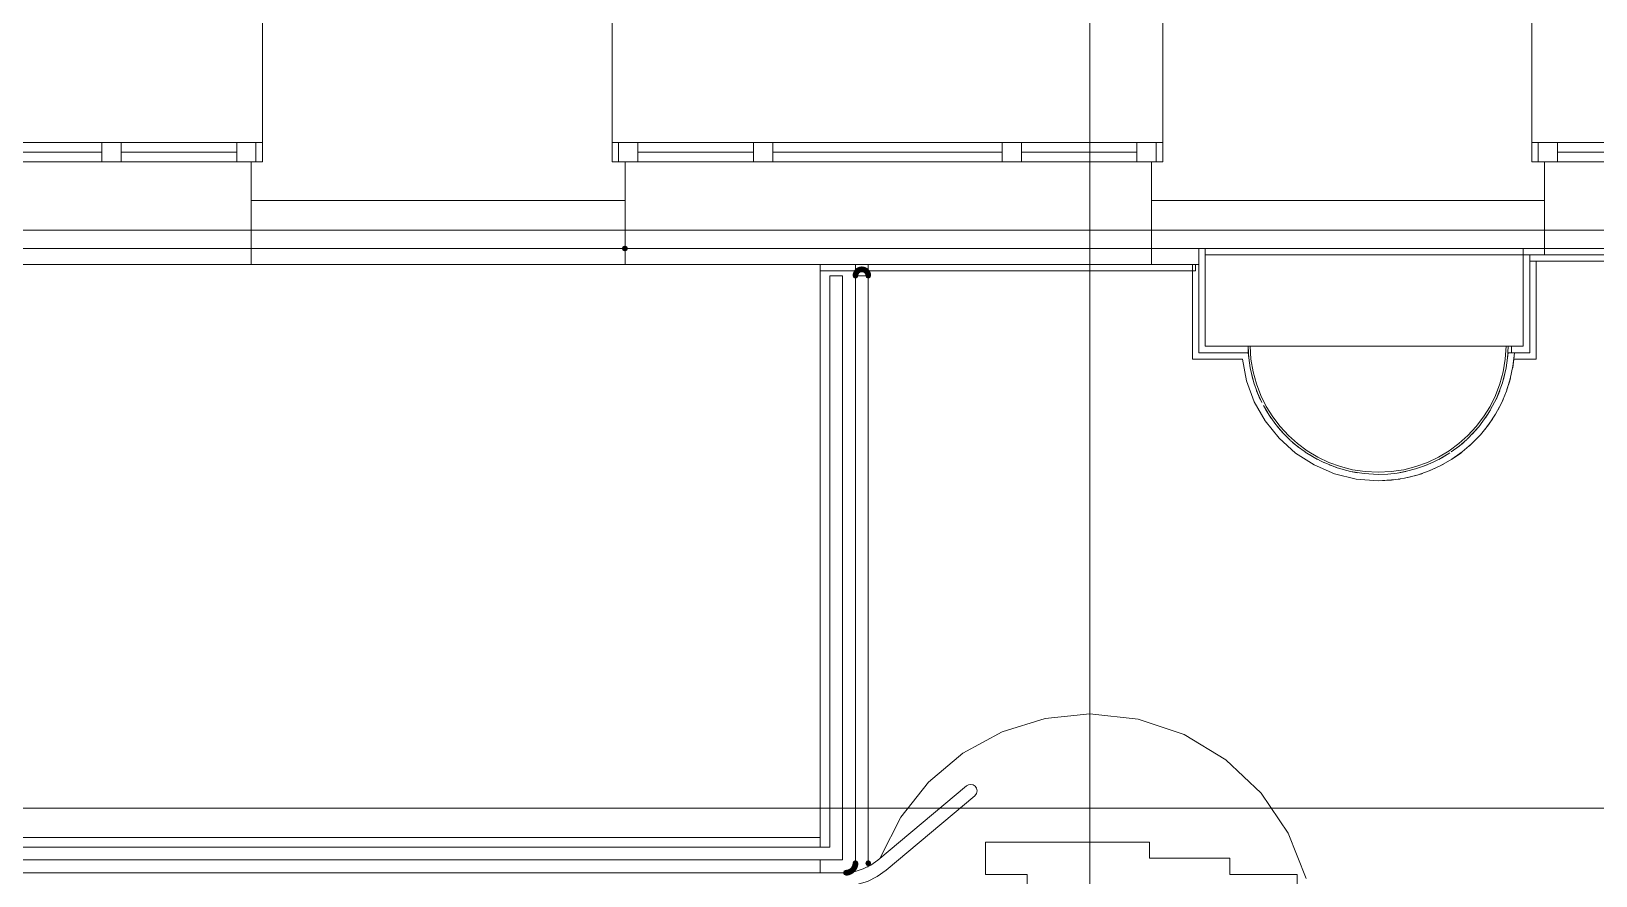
# Model space of a CAD drawing. Header units: millimetres. Extents: x -546 to 1681, y -650 to 1730.
# Drawn here: x 451.19 to 499.93, y 285.76 to 312.07 of the extents above; entities that cross this region are included whole.
import ezdxf

# ---------------------------------------------------------------- set-up
doc = ezdxf.new("R2010")
doc.units = ezdxf.units.MM

msp = doc.modelspace()

# ---------------------------------------------------------------- hatches: boundary and pattern name
h = msp.add_hatch(color=7)
h.dxf.hatch_style = 2
h.paths.add_polyline_path([(469.692, 305.214), (469.755, 305.241), (469.782, 305.304), (469.755, 305.368), (469.692, 305.394), (469.682, 305.394), (469.618, 305.368), (469.592, 305.304), (469.618, 305.241), (469.682, 305.214)])
h = msp.add_hatch(color=7)
h.dxf.hatch_style = 2
h.paths.add_polyline_path([(476.819, 304.599), (476.81, 304.531), (476.852, 304.476), (476.92, 304.468), (476.975, 304.51), (476.987, 304.585), (476.945, 304.639), (476.877, 304.648)])
h = msp.add_hatch(color=7)
h.dxf.hatch_style = 2
h.paths.add_polyline_path([(476.826, 304.611), (476.813, 304.544), (476.851, 304.486), (476.918, 304.473), (476.976, 304.511), (476.993, 304.585), (476.955, 304.642), (476.887, 304.655)])
h = msp.add_hatch(color=7)
h.dxf.hatch_style = 2
h.paths.add_polyline_path([(476.831, 304.62), (476.816, 304.552), (476.852, 304.494), (476.92, 304.479), (476.978, 304.515), (476.998, 304.589), (476.962, 304.647), (476.895, 304.663)])
h = msp.add_hatch(color=7)
h.dxf.hatch_style = 2
h.paths.add_polyline_path([(476.841, 304.632), (476.82, 304.566), (476.852, 304.505), (476.918, 304.485), (476.979, 304.517), (477.004, 304.588), (476.972, 304.649), (476.907, 304.67)])
h = msp.add_hatch(color=7)
h.dxf.hatch_style = 2
h.paths.add_polyline_path([(476.846, 304.638), (476.825, 304.572), (476.857, 304.511), (476.923, 304.491), (476.984, 304.523), (477.009, 304.594), (476.977, 304.655), (476.912, 304.676)])
h = msp.add_hatch(color=7)
h.dxf.hatch_style = 2
h.paths.add_polyline_path([(476.851, 304.644), (476.83, 304.578), (476.862, 304.517), (476.928, 304.497), (476.989, 304.529), (477.014, 304.6), (476.982, 304.661), (476.917, 304.682)])
h = msp.add_hatch(color=7)
h.dxf.hatch_style = 2
h.paths.add_polyline_path([(476.861, 304.656), (476.835, 304.592), (476.861, 304.529), (476.925, 304.502), (476.988, 304.529), (477.021, 304.598), (476.994, 304.662), (476.931, 304.688)])
h = msp.add_hatch(color=7)
h.dxf.hatch_style = 2
h.paths.add_polyline_path([(476.873, 304.667), (476.841, 304.606), (476.862, 304.541), (476.923, 304.509), (476.988, 304.529), (477.026, 304.595), (477.006, 304.661), (476.945, 304.693)])
h = msp.add_hatch(color=7)
h.dxf.hatch_style = 2
h.paths.add_polyline_path([(476.873, 304.667), (476.847, 304.603), (476.873, 304.54), (476.937, 304.513), (477, 304.54), (477.033, 304.609), (477.006, 304.673), (476.943, 304.699)])
h = msp.add_hatch(color=7)
h.dxf.hatch_style = 2
h.paths.add_polyline_path([(476.885, 304.678), (476.853, 304.617), (476.874, 304.552), (476.935, 304.52), (477, 304.54), (477.038, 304.606), (477.018, 304.672), (476.957, 304.704)])
h = msp.add_hatch(color=7)
h.dxf.hatch_style = 2
h.paths.add_polyline_path([(476.899, 304.689), (476.861, 304.632), (476.874, 304.564), (476.931, 304.526), (476.999, 304.539), (477.043, 304.601), (477.03, 304.668), (476.972, 304.706)])
h = msp.add_hatch(color=7)
h.dxf.hatch_style = 2
h.paths.add_polyline_path([(476.902, 304.691), (476.866, 304.633), (476.881, 304.566), (476.94, 304.53), (477.007, 304.545), (477.05, 304.608), (477.035, 304.676), (476.977, 304.712)])
h = msp.add_hatch(color=7)
h.dxf.hatch_style = 2
h.paths.add_polyline_path([(476.917, 304.701), (476.875, 304.647), (476.884, 304.579), (476.938, 304.537), (477.006, 304.545), (477.055, 304.604), (477.047, 304.672), (476.992, 304.714)])
h = msp.add_hatch(color=7)
h.dxf.hatch_style = 2
h.paths.add_polyline_path([(476.924, 304.705), (476.882, 304.651), (476.891, 304.583), (476.945, 304.541), (477.013, 304.549), (477.062, 304.608), (477.054, 304.676), (476.999, 304.718)])
h = msp.add_hatch(color=7)
h.dxf.hatch_style = 2
h.paths.add_polyline_path([(476.931, 304.709), (476.889, 304.655), (476.898, 304.587), (476.952, 304.545), (477.02, 304.553), (477.069, 304.612), (477.061, 304.68), (477.006, 304.722)])
h = msp.add_hatch(color=7)
h.dxf.hatch_style = 2
h.paths.add_polyline_path([(476.947, 304.718), (476.899, 304.669), (476.9, 304.6), (476.949, 304.552), (477.018, 304.553), (477.073, 304.605), (477.072, 304.674), (477.023, 304.722)])
h = msp.add_hatch(color=7)
h.dxf.hatch_style = 2
h.paths.add_polyline_path([(476.958, 304.723), (476.908, 304.675), (476.905, 304.607), (476.953, 304.556), (477.021, 304.554), (477.08, 304.604), (477.082, 304.673), (477.035, 304.723)])
h = msp.add_hatch(color=7)
h.dxf.hatch_style = 2
h.paths.add_polyline_path([(476.962, 304.724), (476.914, 304.675), (476.915, 304.606), (476.964, 304.558), (477.033, 304.559), (477.088, 304.611), (477.087, 304.68), (477.038, 304.728)])
h = msp.add_hatch(color=7)
h.dxf.hatch_style = 2
h.paths.add_polyline_path([(476.983, 304.732), (476.928, 304.69), (476.917, 304.622), (476.958, 304.567), (477.027, 304.557), (477.09, 304.6), (477.1, 304.668), (477.059, 304.723)])
h = msp.add_hatch(color=7)
h.dxf.hatch_style = 2
h.paths.add_polyline_path([(476.991, 304.734), (476.936, 304.692), (476.925, 304.624), (476.966, 304.569), (477.035, 304.559), (477.098, 304.602), (477.108, 304.67), (477.067, 304.725)])
h = msp.add_hatch(color=7)
h.dxf.hatch_style = 2
h.paths.add_polyline_path([(476.996, 304.735), (476.942, 304.692), (476.934, 304.624), (476.977, 304.57), (477.045, 304.562), (477.106, 304.607), (477.114, 304.675), (477.071, 304.729)])
h = msp.add_hatch(color=7)
h.dxf.hatch_style = 2
h.paths.add_polyline_path([(477.006, 304.738), (476.951, 304.696), (476.94, 304.628), (476.981, 304.573), (477.05, 304.563), (477.113, 304.606), (477.123, 304.674), (477.082, 304.729)])
h = msp.add_hatch(color=7)
h.dxf.hatch_style = 2
h.paths.add_polyline_path([(477.025, 304.742), (476.965, 304.707), (476.946, 304.641), (476.981, 304.581), (477.047, 304.563), (477.115, 304.598), (477.133, 304.664), (477.099, 304.724)])
h = msp.add_hatch(color=7)
h.dxf.hatch_style = 2
h.paths.add_polyline_path([(477.033, 304.743), (476.973, 304.708), (476.954, 304.642), (476.989, 304.582), (477.055, 304.564), (477.123, 304.599), (477.141, 304.665), (477.107, 304.725)])
h = msp.add_hatch(color=7)
h.dxf.hatch_style = 2
h.paths.add_polyline_path([(477.052, 304.744), (476.988, 304.718), (476.962, 304.654), (476.988, 304.591), (477.052, 304.564), (477.123, 304.591), (477.15, 304.654), (477.123, 304.718)])
h = msp.add_hatch(color=7)
h.dxf.hatch_style = 2
h.paths.add_polyline_path([(477.049, 304.744), (476.989, 304.709), (476.97, 304.643), (477.005, 304.583), (477.071, 304.565), (477.139, 304.6), (477.157, 304.666), (477.123, 304.726)])
h = msp.add_hatch(color=7)
h.dxf.hatch_style = 2
h.paths.add_polyline_path([(477.068, 304.745), (477.004, 304.719), (476.978, 304.655), (477.004, 304.592), (477.068, 304.565), (477.133, 304.592), (477.16, 304.655), (477.133, 304.719)])
h = msp.add_hatch(color=7)
h.dxf.hatch_style = 2
h.paths.add_polyline_path([(477.081, 304.745), (477.015, 304.726), (476.98, 304.666), (476.999, 304.6), (477.059, 304.566), (477.133, 304.583), (477.167, 304.643), (477.149, 304.709)])
h = msp.add_hatch(color=7)
h.dxf.hatch_style = 2
h.paths.add_polyline_path([(477.078, 304.744), (477.014, 304.718), (476.988, 304.654), (477.014, 304.591), (477.078, 304.564), (477.149, 304.591), (477.176, 304.654), (477.149, 304.718)])
h = msp.add_hatch(color=7)
h.dxf.hatch_style = 2
h.paths.add_polyline_path([(477.097, 304.744), (477.031, 304.725), (476.996, 304.665), (477.015, 304.599), (477.075, 304.565), (477.149, 304.582), (477.183, 304.642), (477.165, 304.708)])
h = msp.add_hatch(color=7)
h.dxf.hatch_style = 2
h.paths.add_polyline_path([(477.105, 304.743), (477.039, 304.724), (477.004, 304.664), (477.023, 304.598), (477.083, 304.564), (477.157, 304.581), (477.191, 304.641), (477.173, 304.707)])
h = msp.add_hatch(color=7)
h.dxf.hatch_style = 2
h.paths.add_polyline_path([(477.113, 304.742), (477.047, 304.723), (477.012, 304.663), (477.031, 304.597), (477.091, 304.563), (477.165, 304.58), (477.199, 304.64), (477.181, 304.706)])
h = msp.add_hatch(color=7)
h.dxf.hatch_style = 2
h.paths.add_polyline_path([(477.132, 304.739), (477.063, 304.728), (477.022, 304.673), (477.033, 304.605), (477.088, 304.564), (477.164, 304.572), (477.205, 304.627), (477.195, 304.695)])
h = msp.add_hatch(color=7)
h.dxf.hatch_style = 2
h.paths.add_polyline_path([(477.142, 304.736), (477.074, 304.728), (477.031, 304.674), (477.039, 304.606), (477.093, 304.563), (477.168, 304.569), (477.211, 304.623), (477.203, 304.691)])
h = msp.add_hatch(color=7)
h.dxf.hatch_style = 2
h.paths.add_polyline_path([(477.156, 304.732), (477.088, 304.729), (477.04, 304.679), (477.043, 304.61), (477.093, 304.563), (477.17, 304.562), (477.217, 304.613), (477.215, 304.681)])
h = msp.add_hatch(color=7)
h.dxf.hatch_style = 2
h.paths.add_polyline_path([(477.155, 304.732), (477.086, 304.721), (477.045, 304.666), (477.056, 304.598), (477.111, 304.557), (477.187, 304.565), (477.228, 304.62), (477.218, 304.688)])
h = msp.add_hatch(color=7)
h.dxf.hatch_style = 2
h.paths.add_polyline_path([(477.176, 304.725), (477.107, 304.726), (477.058, 304.678), (477.057, 304.609), (477.105, 304.56), (477.181, 304.556), (477.23, 304.604), (477.231, 304.673)])
h = msp.add_hatch(color=7)
h.dxf.hatch_style = 2
h.paths.add_polyline_path([(477.183, 304.722), (477.114, 304.723), (477.065, 304.675), (477.064, 304.606), (477.112, 304.557), (477.188, 304.553), (477.237, 304.601), (477.238, 304.67)])
h = msp.add_hatch(color=7)
h.dxf.hatch_style = 2
h.paths.add_polyline_path([(477.195, 304.717), (477.126, 304.722), (477.074, 304.676), (477.069, 304.608), (477.114, 304.556), (477.191, 304.547), (477.243, 304.592), (477.248, 304.661)])
h = msp.add_hatch(color=7)
h.dxf.hatch_style = 2
h.paths.add_polyline_path([(477.207, 304.71), (477.139, 304.719), (477.085, 304.677), (477.076, 304.609), (477.118, 304.554), (477.193, 304.542), (477.248, 304.584), (477.256, 304.652)])
h = msp.add_hatch(color=7)
h.dxf.hatch_style = 2
h.paths.add_polyline_path([(477.22, 304.703), (477.152, 304.716), (477.095, 304.678), (477.082, 304.611), (477.12, 304.553), (477.193, 304.536), (477.251, 304.574), (477.264, 304.642)])
h = msp.add_hatch(color=7)
h.dxf.hatch_style = 2
h.paths.add_polyline_path([(477.22, 304.702), (477.152, 304.711), (477.098, 304.669), (477.089, 304.601), (477.131, 304.546), (477.206, 304.534), (477.261, 304.576), (477.269, 304.644)])
h = msp.add_hatch(color=7)
h.dxf.hatch_style = 2
h.paths.add_polyline_path([(477.235, 304.693), (477.168, 304.709), (477.109, 304.673), (477.094, 304.605), (477.13, 304.547), (477.205, 304.527), (477.263, 304.563), (477.278, 304.63)])
h = msp.add_hatch(color=7)
h.dxf.hatch_style = 2
h.paths.add_polyline_path([(477.247, 304.684), (477.182, 304.705), (477.121, 304.673), (477.1, 304.607), (477.132, 304.546), (477.204, 304.521), (477.265, 304.553), (477.285, 304.618)])
h = msp.add_hatch(color=7)
h.dxf.hatch_style = 2
h.paths.add_polyline_path([(477.253, 304.679), (477.188, 304.7), (477.127, 304.668), (477.106, 304.602), (477.138, 304.541), (477.21, 304.516), (477.271, 304.548), (477.291, 304.613)])
h = msp.add_hatch(color=7)
h.dxf.hatch_style = 2
h.paths.add_polyline_path([(477.259, 304.674), (477.194, 304.695), (477.133, 304.663), (477.112, 304.597), (477.144, 304.536), (477.216, 304.511), (477.277, 304.543), (477.297, 304.608)])
h = msp.add_hatch(color=7)
h.dxf.hatch_style = 2
h.paths.add_polyline_path([(477.271, 304.664), (477.208, 304.69), (477.144, 304.664), (477.118, 304.6), (477.144, 304.537), (477.214, 304.504), (477.277, 304.531), (477.304, 304.594)])
h = msp.add_hatch(color=7)
h.dxf.hatch_style = 2
h.paths.add_polyline_path([(477.283, 304.652), (477.222, 304.684), (477.156, 304.663), (477.124, 304.602), (477.145, 304.537), (477.211, 304.499), (477.276, 304.519), (477.308, 304.58)])
h = msp.add_hatch(color=7)
h.dxf.hatch_style = 2
h.paths.add_polyline_path([(477.288, 304.646), (477.227, 304.678), (477.161, 304.657), (477.129, 304.596), (477.15, 304.531), (477.216, 304.493), (477.281, 304.513), (477.313, 304.574)])
h = msp.add_hatch(color=7)
h.dxf.hatch_style = 2
h.paths.add_polyline_path([(477.293, 304.64), (477.232, 304.672), (477.166, 304.651), (477.134, 304.59), (477.155, 304.525), (477.221, 304.487), (477.286, 304.507), (477.318, 304.568)])
h = msp.add_hatch(color=7)
h.dxf.hatch_style = 2
h.paths.add_polyline_path([(477.302, 304.629), (477.244, 304.665), (477.176, 304.649), (477.14, 304.591), (477.155, 304.524), (477.219, 304.481), (477.286, 304.496), (477.322, 304.554)])
h = msp.add_hatch(color=7)
h.dxf.hatch_style = 2
h.paths.add_polyline_path([(477.309, 304.619), (477.251, 304.657), (477.184, 304.644), (477.146, 304.587), (477.159, 304.519), (477.22, 304.475), (477.288, 304.488), (477.326, 304.546)])
h = msp.add_hatch(color=7)
h.dxf.hatch_style = 2
h.paths.add_polyline_path([(477.311, 304.616), (477.253, 304.652), (477.185, 304.636), (477.149, 304.578), (477.164, 304.511), (477.228, 304.468), (477.295, 304.483), (477.331, 304.541)])
h = msp.add_hatch(color=7)
h.dxf.hatch_style = 2
h.paths.add_polyline_path([(477.321, 304.601), (477.266, 304.643), (477.198, 304.634), (477.156, 304.58), (477.165, 304.512), (477.223, 304.463), (477.291, 304.471), (477.333, 304.526)])
h = msp.add_hatch(color=7)
h.dxf.hatch_style = 2
h.paths.add_polyline_path([(476.78, 304.474), (476.799, 304.408), (476.859, 304.374), (476.925, 304.392), (476.959, 304.452), (476.942, 304.526), (476.882, 304.561), (476.816, 304.542)])
h = msp.add_hatch(color=7)
h.dxf.hatch_style = 2
h.paths.add_polyline_path([(476.78, 304.455), (476.806, 304.392), (476.87, 304.365), (476.933, 304.392), (476.96, 304.455), (476.933, 304.527), (476.87, 304.553), (476.806, 304.527)])
h = msp.add_hatch(color=7)
h.dxf.hatch_style = 2
h.paths.add_polyline_path([(476.781, 304.482), (476.8, 304.416), (476.86, 304.382), (476.926, 304.4), (476.96, 304.46), (476.943, 304.534), (476.883, 304.569), (476.817, 304.55)])
h = msp.add_hatch(color=7)
h.dxf.hatch_style = 2
h.paths.add_polyline_path([(476.783, 304.497), (476.802, 304.431), (476.862, 304.397), (476.928, 304.415), (476.962, 304.475), (476.945, 304.549), (476.885, 304.584), (476.819, 304.565)])
h = msp.add_hatch(color=7)
h.dxf.hatch_style = 2
h.paths.add_polyline_path([(476.783, 304.492), (476.8, 304.425), (476.859, 304.39), (476.926, 304.407), (476.961, 304.467), (476.945, 304.54), (476.885, 304.575), (476.819, 304.558)])
h = msp.add_hatch(color=7)
h.dxf.hatch_style = 2
h.paths.add_polyline_path([(476.786, 304.516), (476.797, 304.448), (476.852, 304.407), (476.92, 304.417), (476.961, 304.472), (476.953, 304.548), (476.898, 304.59), (476.829, 304.579)])
h = msp.add_hatch(color=7)
h.dxf.hatch_style = 2
h.paths.add_polyline_path([(476.788, 304.524), (476.799, 304.456), (476.854, 304.415), (476.922, 304.425), (476.963, 304.48), (476.955, 304.556), (476.9, 304.598), (476.831, 304.587)])
h = msp.add_hatch(color=7)
h.dxf.hatch_style = 2
h.paths.add_polyline_path([(476.791, 304.535), (476.799, 304.467), (476.853, 304.424), (476.921, 304.432), (476.964, 304.486), (476.958, 304.561), (476.904, 304.604), (476.836, 304.596)])
h = msp.add_hatch(color=7)
h.dxf.hatch_style = 2
h.paths.add_polyline_path([(476.795, 304.549), (476.798, 304.48), (476.848, 304.433), (476.917, 304.435), (476.964, 304.486), (476.965, 304.562), (476.914, 304.61), (476.846, 304.607)])
h = msp.add_hatch(color=7)
h.dxf.hatch_style = 2
h.paths.add_polyline_path([(476.8, 304.561), (476.799, 304.492), (476.847, 304.443), (476.916, 304.442), (476.965, 304.49), (476.969, 304.566), (476.921, 304.615), (476.852, 304.616)])
h = msp.add_hatch(color=7)
h.dxf.hatch_style = 2
h.paths.add_polyline_path([(476.801, 304.564), (476.804, 304.495), (476.854, 304.448), (476.923, 304.45), (476.97, 304.501), (476.971, 304.577), (476.92, 304.625), (476.852, 304.622)])
h = msp.add_hatch(color=7)
h.dxf.hatch_style = 2
h.paths.add_polyline_path([(476.811, 304.585), (476.802, 304.517), (476.844, 304.462), (476.912, 304.454), (476.967, 304.496), (476.979, 304.571), (476.937, 304.625), (476.869, 304.634)])
h = msp.add_hatch(color=7)
h.dxf.hatch_style = 2
h.paths.add_polyline_path([(476.815, 304.592), (476.806, 304.524), (476.848, 304.469), (476.916, 304.461), (476.971, 304.503), (476.983, 304.578), (476.941, 304.632), (476.873, 304.641)])
h = msp.add_hatch(color=7)
h.dxf.hatch_style = 2
h.paths.add_polyline_path([(477.329, 304.585), (477.28, 304.633), (477.211, 304.632), (477.163, 304.583), (477.164, 304.514), (477.216, 304.459), (477.285, 304.46), (477.333, 304.509)])
h = msp.add_hatch(color=7)
h.dxf.hatch_style = 2
h.paths.add_polyline_path([(477.33, 304.582), (477.278, 304.628), (477.209, 304.623), (477.164, 304.571), (477.169, 304.502), (477.225, 304.449), (477.294, 304.454), (477.339, 304.506)])
h = msp.add_hatch(color=7)
h.dxf.hatch_style = 2
h.paths.add_polyline_path([(477.336, 304.57), (477.287, 304.618), (477.218, 304.617), (477.17, 304.568), (477.171, 304.499), (477.223, 304.444), (477.292, 304.445), (477.34, 304.494)])
h = msp.add_hatch(color=7)
h.dxf.hatch_style = 2
h.paths.add_polyline_path([(477.343, 304.552), (477.3, 304.606), (477.232, 304.614), (477.178, 304.571), (477.17, 304.503), (477.215, 304.442), (477.283, 304.434), (477.337, 304.477)])
h = msp.add_hatch(color=7)
h.dxf.hatch_style = 2
h.paths.add_polyline_path([(477.343, 304.552), (477.296, 304.602), (477.227, 304.605), (477.177, 304.557), (477.174, 304.489), (477.225, 304.43), (477.293, 304.428), (477.344, 304.475)])
h = msp.add_hatch(color=7)
h.dxf.hatch_style = 2
h.paths.add_polyline_path([(477.349, 304.534), (477.308, 304.589), (477.24, 304.6), (477.185, 304.558), (477.174, 304.49), (477.217, 304.427), (477.286, 304.417), (477.341, 304.458)])
h = msp.add_hatch(color=7)
h.dxf.hatch_style = 2
h.paths.add_polyline_path([(477.351, 304.526), (477.31, 304.581), (477.242, 304.592), (477.187, 304.55), (477.176, 304.482), (477.219, 304.419), (477.288, 304.409), (477.343, 304.45)])
h = msp.add_hatch(color=7)
h.dxf.hatch_style = 2
h.paths.add_polyline_path([(477.355, 304.509), (477.32, 304.568), (477.253, 304.585), (477.194, 304.55), (477.177, 304.484), (477.213, 304.417), (477.279, 304.4), (477.339, 304.435)])
h = msp.add_hatch(color=7)
h.dxf.hatch_style = 2
h.paths.add_polyline_path([(477.356, 304.5), (477.322, 304.56), (477.256, 304.579), (477.196, 304.544), (477.177, 304.478), (477.213, 304.41), (477.279, 304.392), (477.339, 304.426)])
h = msp.add_hatch(color=7)
h.dxf.hatch_style = 2
h.paths.add_polyline_path([(477.357, 304.492), (477.323, 304.552), (477.257, 304.571), (477.197, 304.536), (477.178, 304.47), (477.214, 304.402), (477.28, 304.384), (477.34, 304.418)])
h = msp.add_hatch(color=7)
h.dxf.hatch_style = 2
h.paths.add_polyline_path([(477.358, 304.484), (477.324, 304.544), (477.258, 304.563), (477.198, 304.528), (477.179, 304.462), (477.215, 304.394), (477.281, 304.376), (477.341, 304.41)])
h = msp.add_hatch(color=7)
h.dxf.hatch_style = 2
h.paths.add_polyline_path([(477.36, 304.465), (477.333, 304.529), (477.27, 304.555), (477.206, 304.529), (477.18, 304.465), (477.206, 304.394), (477.27, 304.367), (477.333, 304.394)])
h = msp.add_hatch(color=7)
h.dxf.hatch_style = 2
h.paths.add_polyline_path([(477.36, 304.457), (477.333, 304.521), (477.27, 304.547), (477.206, 304.521), (477.18, 304.457), (477.206, 304.392), (477.27, 304.365), (477.333, 304.392)])
h = msp.add_hatch(color=7)
h.dxf.hatch_style = 2
h.paths.add_polyline_path([(476.929, 286.001), (476.931, 286.07), (476.884, 286.12), (476.815, 286.122), (476.765, 286.075), (476.76, 286.064), (476.758, 285.996), (476.804, 285.945), (476.873, 285.943), (476.924, 285.99)])
h = msp.add_hatch(color=7)
h.dxf.hatch_style = 2
h.paths.add_polyline_path([(476.935, 286.018), (476.932, 286.087), (476.881, 286.134), (476.813, 286.131), (476.766, 286.08), (476.762, 286.069), (476.765, 286), (476.816, 285.954), (476.885, 285.957), (476.931, 286.007)])
h = msp.add_hatch(color=7)
h.dxf.hatch_style = 2
h.paths.add_polyline_path([(476.939, 286.029), (476.936, 286.098), (476.885, 286.145), (476.817, 286.142), (476.77, 286.091), (476.766, 286.08), (476.769, 286.011), (476.82, 285.965), (476.889, 285.968), (476.935, 286.018)])
h = msp.add_hatch(color=7)
h.dxf.hatch_style = 2
h.paths.add_polyline_path([(476.944, 286.044), (476.939, 286.112), (476.887, 286.158), (476.819, 286.153), (476.773, 286.101), (476.769, 286.089), (476.774, 286.02), (476.826, 285.975), (476.895, 285.98), (476.94, 286.032)])
h = msp.add_hatch(color=7)
h.dxf.hatch_style = 2
h.paths.add_polyline_path([(476.949, 286.06), (476.94, 286.128), (476.885, 286.17), (476.817, 286.161), (476.775, 286.107), (476.772, 286.096), (476.781, 286.028), (476.835, 285.985), (476.903, 285.994), (476.946, 286.049)])
h = msp.add_hatch(color=7)
h.dxf.hatch_style = 2
h.paths.add_polyline_path([(476.953, 286.08), (476.937, 286.147), (476.879, 286.184), (476.811, 286.168), (476.775, 286.11), (476.773, 286.098), (476.789, 286.031), (476.847, 285.994), (476.914, 286.01), (476.951, 286.068)])
h = msp.add_hatch(color=7)
h.dxf.hatch_style = 2
h.paths.add_polyline_path([(476.955, 286.092), (476.939, 286.159), (476.881, 286.196), (476.813, 286.18), (476.777, 286.122), (476.775, 286.11), (476.791, 286.043), (476.849, 286.006), (476.916, 286.022), (476.953, 286.08)])
h = msp.add_hatch(color=7)
h.dxf.hatch_style = 2
h.paths.add_polyline_path([(476.957, 286.104), (476.941, 286.171), (476.883, 286.208), (476.815, 286.192), (476.779, 286.134), (476.777, 286.122), (476.793, 286.055), (476.851, 286.018), (476.918, 286.034), (476.955, 286.092)])
h = msp.add_hatch(color=7)
h.dxf.hatch_style = 2
h.paths.add_polyline_path([(476.958, 286.124), (476.937, 286.189), (476.876, 286.221), (476.811, 286.2), (476.779, 286.139), (476.778, 286.127), (476.799, 286.061), (476.86, 286.03), (476.926, 286.051), (476.957, 286.112)])
h = msp.add_hatch(color=7)
h.dxf.hatch_style = 2
h.paths.add_polyline_path([(476.959, 286.136), (476.938, 286.201), (476.877, 286.233), (476.812, 286.212), (476.78, 286.151), (476.779, 286.139), (476.8, 286.073), (476.861, 286.042), (476.927, 286.063), (476.958, 286.124)])
h = msp.add_hatch(color=7)
h.dxf.hatch_style = 2
h.paths.add_polyline_path([(476.96, 286.155), (476.933, 286.219), (476.87, 286.245), (476.806, 286.219), (476.78, 286.155), (476.78, 286.143), (476.806, 286.08), (476.87, 286.053), (476.933, 286.08), (476.96, 286.143)])
h = msp.add_hatch(color=7)
h.dxf.hatch_style = 2
h.paths.add_polyline_path([(477.18, 286.147), (477.206, 286.084), (477.27, 286.057), (477.333, 286.084), (477.36, 286.147), (477.333, 286.219), (477.27, 286.245), (477.206, 286.219)])
h = msp.add_hatch(color=7)
h.dxf.hatch_style = 2
h.paths.add_polyline_path([(476.585, 285.765), (476.648, 285.792), (476.675, 285.855), (476.648, 285.919), (476.585, 285.945), (476.573, 285.945), (476.509, 285.919), (476.483, 285.855), (476.509, 285.792), (476.573, 285.765)])
h = msp.add_hatch(color=7)
h.dxf.hatch_style = 2
h.paths.add_polyline_path([(476.604, 285.767), (476.665, 285.798), (476.686, 285.864), (476.655, 285.925), (476.589, 285.946), (476.577, 285.945), (476.516, 285.913), (476.495, 285.848), (476.527, 285.787), (476.592, 285.766)])
h = msp.add_hatch(color=7)
h.dxf.hatch_style = 2
h.paths.add_polyline_path([(476.616, 285.768), (476.677, 285.799), (476.698, 285.865), (476.667, 285.926), (476.601, 285.947), (476.589, 285.946), (476.528, 285.914), (476.507, 285.849), (476.539, 285.788), (476.604, 285.767)])
h = msp.add_hatch(color=7)
h.dxf.hatch_style = 2
h.paths.add_polyline_path([(476.636, 285.77), (476.694, 285.807), (476.71, 285.874), (476.673, 285.932), (476.606, 285.948), (476.594, 285.946), (476.536, 285.909), (476.52, 285.842), (476.556, 285.784), (476.624, 285.768)])
h = msp.add_hatch(color=7)
h.dxf.hatch_style = 2
h.paths.add_polyline_path([(476.648, 285.772), (476.706, 285.809), (476.722, 285.876), (476.685, 285.934), (476.618, 285.95), (476.606, 285.948), (476.548, 285.911), (476.532, 285.844), (476.568, 285.786), (476.636, 285.77)])
h = msp.add_hatch(color=7)
h.dxf.hatch_style = 2
h.paths.add_polyline_path([(476.667, 285.777), (476.722, 285.818), (476.732, 285.886), (476.691, 285.941), (476.623, 285.952), (476.611, 285.949), (476.556, 285.907), (476.545, 285.839), (476.586, 285.784), (476.655, 285.774)])
h = msp.add_hatch(color=7)
h.dxf.hatch_style = 2
h.paths.add_polyline_path([(476.679, 285.78), (476.734, 285.823), (476.743, 285.891), (476.7, 285.945), (476.632, 285.954), (476.621, 285.951), (476.567, 285.909), (476.558, 285.841), (476.6, 285.786), (476.668, 285.777)])
h = msp.add_hatch(color=7)
h.dxf.hatch_style = 2
h.paths.add_polyline_path([(476.696, 285.786), (476.748, 285.831), (476.753, 285.9), (476.708, 285.952), (476.639, 285.957), (476.627, 285.953), (476.575, 285.907), (476.57, 285.839), (476.616, 285.787), (476.684, 285.782)])
h = msp.add_hatch(color=7)
h.dxf.hatch_style = 2
h.paths.add_polyline_path([(476.709, 285.791), (476.76, 285.837), (476.763, 285.906), (476.717, 285.957), (476.648, 285.96), (476.637, 285.956), (476.586, 285.909), (476.583, 285.84), (476.63, 285.79), (476.698, 285.787)])
h = msp.add_hatch(color=7)
h.dxf.hatch_style = 2
h.paths.add_polyline_path([(476.727, 285.798), (476.774, 285.849), (476.772, 285.917), (476.721, 285.964), (476.652, 285.962), (476.641, 285.957), (476.595, 285.907), (476.597, 285.838), (476.647, 285.791), (476.716, 285.793)])
h = msp.add_hatch(color=7)
h.dxf.hatch_style = 2
h.paths.add_polyline_path([(476.738, 285.803), (476.785, 285.854), (476.783, 285.922), (476.732, 285.969), (476.663, 285.967), (476.652, 285.962), (476.606, 285.912), (476.608, 285.843), (476.658, 285.796), (476.727, 285.798)])
h = msp.add_hatch(color=7)
h.dxf.hatch_style = 2
h.paths.add_polyline_path([(476.749, 285.808), (476.796, 285.859), (476.794, 285.927), (476.743, 285.974), (476.674, 285.972), (476.663, 285.967), (476.617, 285.917), (476.619, 285.848), (476.669, 285.801), (476.738, 285.803)])
h = msp.add_hatch(color=7)
h.dxf.hatch_style = 2
h.paths.add_polyline_path([(476.768, 285.819), (476.809, 285.874), (476.799, 285.943), (476.744, 285.983), (476.675, 285.973), (476.665, 285.967), (476.625, 285.912), (476.635, 285.844), (476.69, 285.803), (476.758, 285.813)])
h = msp.add_hatch(color=7)
h.dxf.hatch_style = 2
h.paths.add_polyline_path([(476.778, 285.825), (476.819, 285.88), (476.809, 285.949), (476.754, 285.989), (476.685, 285.979), (476.675, 285.973), (476.635, 285.918), (476.645, 285.85), (476.7, 285.809), (476.768, 285.819)])
h = msp.add_hatch(color=7)
h.dxf.hatch_style = 2
h.paths.add_polyline_path([(476.793, 285.835), (476.83, 285.894), (476.815, 285.961), (476.757, 285.998), (476.69, 285.983), (476.68, 285.976), (476.643, 285.918), (476.658, 285.851), (476.716, 285.814), (476.783, 285.828)])
h = msp.add_hatch(color=7)
h.dxf.hatch_style = 2
h.paths.add_polyline_path([(476.803, 285.842), (476.84, 285.901), (476.825, 285.968), (476.767, 286.005), (476.7, 285.99), (476.69, 285.983), (476.653, 285.925), (476.668, 285.858), (476.726, 285.821), (476.793, 285.835)])
h = msp.add_hatch(color=7)
h.dxf.hatch_style = 2
h.paths.add_polyline_path([(476.816, 285.852), (476.85, 285.912), (476.832, 285.978), (476.772, 286.012), (476.705, 285.994), (476.663, 285.927), (476.681, 285.861), (476.741, 285.827)])
h = msp.add_hatch(color=7)
h.dxf.hatch_style = 2
h.paths.add_polyline_path([(476.83, 285.864), (476.859, 285.926), (476.837, 285.991), (476.775, 286.021), (476.71, 285.998), (476.671, 285.928), (476.693, 285.863), (476.755, 285.833)])
h = msp.add_hatch(color=7)
h.dxf.hatch_style = 2
h.paths.add_polyline_path([(476.839, 285.872), (476.868, 285.934), (476.846, 285.999), (476.784, 286.029), (476.719, 286.006), (476.68, 285.936), (476.702, 285.871), (476.764, 285.841)])
h = msp.add_hatch(color=7)
h.dxf.hatch_style = 2
h.paths.add_polyline_path([(476.851, 285.885), (476.878, 285.948), (476.851, 286.012), (476.788, 286.038), (476.724, 286.012), (476.689, 285.939), (476.715, 285.876), (476.779, 285.849)])
h = msp.add_hatch(color=7)
h.dxf.hatch_style = 2
h.paths.add_polyline_path([(476.863, 285.897), (476.885, 285.962), (476.856, 286.024), (476.79, 286.047), (476.728, 286.017), (476.698, 285.943), (476.728, 285.881), (476.793, 285.858)])
h = msp.add_hatch(color=7)
h.dxf.hatch_style = 2
h.paths.add_polyline_path([(476.874, 285.911), (476.892, 285.977), (476.858, 286.037), (476.792, 286.055), (476.732, 286.021), (476.707, 285.946), (476.74, 285.886), (476.807, 285.868)])
h = msp.add_hatch(color=7)
h.dxf.hatch_style = 2
h.paths.add_polyline_path([(476.878, 285.915), (476.9, 285.98), (476.871, 286.042), (476.805, 286.065), (476.743, 286.035), (476.713, 285.961), (476.743, 285.899), (476.808, 285.876)])
h = msp.add_hatch(color=7)
h.dxf.hatch_style = 2
h.paths.add_polyline_path([(476.891, 285.934), (476.906, 286.001), (476.869, 286.059), (476.802, 286.074), (476.744, 286.037), (476.737, 286.027), (476.722, 285.96), (476.759, 285.901), (476.826, 285.887), (476.884, 285.924)])
h = msp.add_hatch(color=7)
h.dxf.hatch_style = 2
h.paths.add_polyline_path([(476.901, 285.949), (476.911, 286.017), (476.87, 286.072), (476.802, 286.082), (476.747, 286.042), (476.741, 286.032), (476.731, 285.963), (476.771, 285.908), (476.84, 285.898), (476.895, 285.939)])
h = msp.add_hatch(color=7)
h.dxf.hatch_style = 2
h.paths.add_polyline_path([(476.904, 285.954), (476.919, 286.021), (476.882, 286.079), (476.815, 286.094), (476.757, 286.057), (476.75, 286.047), (476.735, 285.98), (476.772, 285.921), (476.839, 285.907), (476.897, 285.944)])
h = msp.add_hatch(color=7)
h.dxf.hatch_style = 2
h.paths.add_polyline_path([(476.918, 285.979), (476.92, 286.048), (476.873, 286.098), (476.804, 286.1), (476.754, 286.053), (476.749, 286.042), (476.747, 285.974), (476.793, 285.923), (476.862, 285.921), (476.913, 285.968)])
h = msp.add_hatch(color=7)
h.dxf.hatch_style = 2
h.paths.add_polyline_path([(476.921, 285.984), (476.928, 286.053), (476.885, 286.106), (476.816, 286.113), (476.763, 286.07), (476.757, 286.059), (476.749, 285.991), (476.793, 285.937), (476.861, 285.93), (476.915, 285.973)])

# ---------------------------------------------------------------- linework, layer by layer
at = {"color": 7, "lineweight": 0}
for points in [[(484.173, 197.821), (484.173, 730.152)], [(458.392, 312.704), (458.392, 308.604)], [(469.292, 308.604), (469.292, 312.704)], [(486.442, 312.704), (486.442, 308.604)], [(497.941, 308.604), (497.941, 312.704)], [(446.242, 308.604), (453.392, 308.604)], [(453.392, 308.004), (453.392, 308.604)], [(453.392, 308.604), (453.992, 308.604)], [(453.992, 308.604), (453.392, 308.604)], [(453.992, 308.604), (453.992, 308.004)], [(453.992, 308.604), (457.592, 308.604)], [(457.592, 308.004), (457.592, 308.604)], [(457.592, 308.604), (458.392, 308.604)], [(458.392, 308.604), (457.592, 308.604)], [(458.192, 308.604), (458.192, 308.004)], [(458.392, 308.604), (458.392, 308.004)], [(458.392, 308.004), (458.392, 308.604)], [(470.092, 308.604), (469.292, 308.604)], [(469.292, 308.604), (469.292, 308.004)], [(470.092, 308.604), (469.292, 308.604)], [(469.292, 308.604), (469.292, 308.004)], [(469.492, 308.604), (469.492, 308.004)], [(470.092, 308.004), (470.092, 308.604)], [(470.092, 308.604), (473.692, 308.604)], [(473.692, 308.004), (473.692, 308.604)], [(473.692, 308.604), (474.292, 308.604)], [(474.292, 308.604), (473.692, 308.604)], [(474.292, 308.604), (474.292, 308.004)], [(474.292, 308.604), (481.442, 308.604)], [(481.442, 308.004), (481.442, 308.604)], [(481.442, 308.604), (482.042, 308.604)], [(482.042, 308.604), (481.442, 308.604)], [(482.042, 308.604), (482.042, 308.004)], [(482.042, 308.604), (485.642, 308.604)], [(485.642, 308.004), (485.642, 308.604)], [(485.642, 308.604), (486.442, 308.604)], [(486.442, 308.604), (485.642, 308.604)], [(486.242, 308.604), (486.242, 308.004)], [(486.442, 308.604), (486.442, 308.004)], [(486.442, 308.004), (486.442, 308.604)], [(498.741, 308.604), (497.941, 308.604)], [(497.941, 308.604), (497.941, 308.004)], [(498.741, 308.604), (497.941, 308.604)], [(497.941, 308.604), (497.941, 308.004)], [(498.141, 308.604), (498.141, 308.004)], [(498.741, 308.004), (498.741, 308.604)], [(498.741, 308.604), (502.341, 308.604)], [(453.392, 308.304), (446.242, 308.304)], [(457.592, 308.304), (453.992, 308.304)], [(473.692, 308.304), (470.092, 308.304)], [(481.442, 308.304), (474.292, 308.304)], [(485.642, 308.304), (482.042, 308.304)], [(502.341, 308.304), (498.741, 308.304)], [(453.392, 308.004), (446.242, 308.004)], [(453.992, 308.004), (453.392, 308.004)], [(453.392, 308.004), (453.992, 308.004)], [(457.592, 308.004), (453.992, 308.004)], [(458.392, 308.004), (457.592, 308.004)], [(457.592, 308.004), (458.392, 308.004)], [(458.042, 308.004), (458.042, 306.804)], [(469.292, 308.004), (470.092, 308.004)], [(469.292, 308.004), (470.092, 308.004)], [(469.692, 306.804), (469.692, 308.004)], [(473.692, 308.004), (470.092, 308.004)], [(474.292, 308.004), (473.692, 308.004)], [(473.692, 308.004), (474.292, 308.004)], [(481.442, 308.004), (474.292, 308.004)], [(482.042, 308.004), (481.442, 308.004)], [(481.442, 308.004), (482.042, 308.004)], [(485.642, 308.004), (482.042, 308.004)], [(486.442, 308.004), (485.642, 308.004)], [(485.642, 308.004), (486.442, 308.004)], [(486.092, 308.004), (486.092, 306.804)], [(497.941, 308.004), (498.741, 308.004)], [(497.941, 308.004), (498.741, 308.004)], [(498.341, 306.804), (498.341, 308.004)], [(502.341, 308.004), (498.741, 308.004)], [(458.042, 306.804), (458.042, 304.804)], [(469.692, 306.804), (458.042, 306.804)], [(469.692, 304.804), (469.692, 306.804)], [(486.092, 306.804), (486.092, 304.804)], [(498.341, 306.804), (486.092, 306.804)], [(498.341, 305.104), (498.341, 306.804)], [(187.211, 305.871), (804.173, 305.871)], [(458.042, 305.304), (441.642, 305.304)], [(469.682, 305.304), (458.042, 305.304)], [(486.092, 305.304), (469.692, 305.304)], [(486.092, 305.304), (487.57, 305.304)], [(498.341, 305.304), (487.57, 305.304)], [(487.57, 305.304), (487.57, 302.056)], [(497.677, 305.306), (487.77, 305.306)], [(487.77, 305.306), (487.77, 302.256)], [(497.677, 302.256), (497.677, 305.306)], [(498.341, 305.304), (514.741, 305.304)], [(458.042, 304.804), (441.642, 304.804)], [(458.042, 304.804), (469.692, 304.804)], [(486.092, 304.804), (469.692, 304.804)], [(475.77, 304.604), (475.77, 304.804)], [(476.87, 304.804), (476.87, 304.455)], [(476.87, 304.455), (476.87, 304.804)], [(477.27, 304.455), (477.27, 304.804)], [(477.27, 304.455), (477.27, 304.804)], [(486.092, 304.804), (487.57, 304.804)], [(487.37, 301.856), (487.37, 304.804)], [(487.47, 304.604), (487.47, 304.804)], [(487.77, 305.104), (497.677, 305.104)], [(497.877, 305.104), (497.677, 305.104)], [(497.877, 305.104), (498.341, 305.104)], [(497.877, 302.056), (497.877, 305.104)], [(515.277, 304.904), (497.877, 304.904)], [(498.077, 304.904), (498.077, 301.856)], [(514.741, 305.104), (498.341, 305.104)], [(475.77, 304.604), (475.77, 286.655)], [(476.87, 304.604), (475.77, 304.604)], [(476.07, 304.455), (476.47, 304.455)], [(476.07, 286.655), (476.07, 304.455)], [(476.47, 286.255), (476.47, 304.455)], [(476.87, 304.455), (476.87, 286.155)], [(476.87, 304.455), (477.27, 304.455)], [(476.87, 286.155), (476.87, 304.455)], [(477.094, 304.455), (477.047, 304.455)], [(487.47, 304.604), (477.27, 304.604)], [(477.27, 286.155), (477.27, 304.455)], [(477.27, 286.155), (477.27, 304.455)], [(487.77, 302.256), (489.167, 302.256)], [(489.127, 301.865), (489.101, 302.256)], [(489.109, 302.056), (489.101, 302.256)], [(493.156, 298.332), (492.752, 298.352), (492.361, 298.412), (491.982, 298.508), (491.619, 298.639), (491.273, 298.804), (490.946, 299), (490.64, 299.225), (490.358, 299.477), (490.101, 299.756), (489.87, 300.058), (489.669, 300.381), (489.499, 300.724), (489.362, 301.085), (489.259, 301.462), (489.194, 301.853), (489.167, 302.256)], [(489.167, 302.256), (497.144, 302.256)], [(497.144, 302.256), (497.117, 301.853), (497.052, 301.462), (496.949, 301.085), (496.812, 300.724), (496.642, 300.381), (496.441, 300.058), (496.21, 299.756), (495.953, 299.477), (495.671, 299.225), (495.365, 299), (495.038, 298.804), (494.692, 298.639), (494.329, 298.508), (493.951, 298.412), (493.559, 298.352), (493.156, 298.332)], [(497.144, 302.256), (497.677, 302.256)], [(497.21, 302.256), (497.185, 301.865)], [(497.308, 302.256), (497.308, 302.056)], [(488.926, 301.856), (487.37, 301.856)], [(487.57, 302.056), (489.109, 302.056)], [(488.926, 301.854), (489.057, 301.178)], [(489.282, 301.121), (489.168, 301.583), (489.109, 302.056)], [(497.403, 302.056), (497.357, 301.642), (497.272, 301.241), (497.151, 300.855), (496.996, 300.487), (496.808, 300.137), (496.589, 299.808), (496.343, 299.502), (496.069, 299.22), (495.771, 298.965), (495.45, 298.737), (495.108, 298.54), (494.747, 298.374), (494.37, 298.242), (493.978, 298.146), (493.572, 298.086), (493.156, 298.066)], [(497.202, 302.056), (497.143, 301.584), (497.03, 301.122)], [(497.308, 302.056), (497.202, 302.056)], [(497.308, 302.056), (497.877, 302.056)], [(497.385, 301.854), (497.347, 301.586)], [(497.403, 302.056), (497.385, 301.856)], [(498.077, 301.856), (497.385, 301.856)], [(489.254, 301.217), (489.185, 301.499)], [(497.127, 301.499), (497.058, 301.217)], [(497.278, 301.266), (497.255, 301.178)], [(489.057, 301.178), (489.296, 300.531)], [(489.531, 300.503), (489.394, 300.806), (489.283, 301.119)], [(489.484, 300.6), (489.369, 300.869)], [(497.029, 301.119), (496.841, 300.63), (496.594, 300.171), (496.289, 299.748), (495.932, 299.365)], [(496.942, 300.869), (496.828, 300.6)], [(497.255, 301.178), (497.169, 300.906)], [(489.296, 300.531), (489.636, 299.93)], [(489.964, 299.82), (489.759, 300.106), (489.58, 300.409)], [(489.81, 300.03), (489.654, 300.277)], [(496.658, 300.277), (496.502, 300.03)], [(497.016, 300.531), (496.88, 300.263)], [(497.049, 300.603), (497.016, 300.531)], [(489.636, 299.93), (490.069, 299.393)], [(490.419, 299.329), (490.181, 299.565), (489.964, 299.82)], [(496.676, 299.93), (496.489, 299.676)], [(496.714, 299.987), (496.676, 299.93)], [(490.223, 299.521), (490.03, 299.737)], [(490.069, 299.393), (490.582, 298.932)], [(490.877, 298.966), (490.646, 299.136), (490.428, 299.32)], [(495.92, 299.354), (495.682, 299.149), (495.43, 298.964)], [(496.243, 299.393), (496.004, 299.159)], [(496.281, 299.737), (496.089, 299.521)], [(496.282, 299.434), (496.243, 299.393)], [(490.713, 299.085), (490.491, 299.264)], [(490.582, 298.932), (491.164, 298.561)], [(491.465, 298.635), (491.167, 298.787), (490.883, 298.962)], [(491.266, 298.733), (491.025, 298.87)], [(495.391, 298.938), (495.137, 298.783), (494.874, 298.648), (494.602, 298.533), (494.323, 298.438), (494.037, 298.363), (493.747, 298.309), (493.453, 298.277), (493.156, 298.266)], [(495.286, 298.87), (495.046, 298.733)], [(495.729, 298.932), (495.436, 298.729)], [(495.821, 299.264), (495.599, 299.085)], [(495.765, 298.96), (495.729, 298.932)], [(491.164, 298.561), (491.798, 298.288)], [(493.156, 298.266), (492.722, 298.29), (492.294, 298.359), (491.876, 298.473), (491.472, 298.632)], [(491.868, 298.476), (491.625, 298.566)], [(492.503, 298.319), (492.29, 298.359)], [(494.021, 298.359), (493.808, 298.319)], [(494.687, 298.566), (494.444, 298.476)], [(495.147, 298.561), (494.797, 298.395)], [(495.177, 298.577), (495.147, 298.561)], [(491.798, 298.288), (492.468, 298.122)], [(492.468, 298.122), (493.156, 298.066)], [(493.844, 298.122), (493.156, 298.066)], [(494.513, 298.288), (494.084, 298.168)], [(494.535, 298.295), (494.513, 298.288)], [(480.329, 288.561), (477.571, 286.246)], [(480.329, 288.561), (480.389, 288.595), (480.458, 288.607), (480.535, 288.592), (480.599, 288.549), (480.642, 288.485), (480.658, 288.407), (480.639, 288.323), (480.586, 288.254)], [(477.828, 285.94), (480.586, 288.254)], [(187.211, 287.871), (807.358, 287.871)], [(412.62, 286.955), (475.77, 286.955)], [(412.62, 286.655), (476.07, 286.655)], [(475.77, 286.655), (475.77, 286.955)], [(412.62, 286.255), (476.47, 286.255)], [(475.77, 285.855), (475.77, 286.255)], [(475.77, 286.255), (475.77, 285.855)], [(476.87, 286.155), (476.846, 286.038), (476.782, 285.943), (476.687, 285.879), (476.57, 285.855)], [(477.571, 286.246), (477.353, 286.091), (477.115, 285.973), (476.861, 285.894), (476.597, 285.855)], [(476.87, 286.155), (476.852, 286.053), (476.801, 285.963)], [(477.27, 286.155), (477.26, 286.033)], [(477.267, 286.091), (477.269, 286.119)], [(477.267, 286.091), (477.269, 286.119)], [(477.269, 286.119), (477.27, 286.147)], [(477.269, 286.119), (477.27, 286.147)], [(412.64, 285.855), (476.173, 285.855)], [(476.173, 285.855), (412.656, 285.855)], [(476.597, 285.855), (476.173, 285.855)], [(477.828, 285.94), (477.551, 285.733), (477.244, 285.581), (476.914, 285.487), (476.57, 285.455)], [(476.762, 285.924), (476.672, 285.873), (476.57, 285.855)], [(477.261, 286.042), (477.264, 286.063)], [(477.261, 286.042), (477.264, 286.063)], [(477.264, 286.063), (477.267, 286.091)], [(477.264, 286.063), (477.267, 286.091)]]:
    msp.add_lwpolyline(points, dxfattribs=at)
at = {"color": 251, "lineweight": 0, "true_color": 0x4c4c4c}
for points in [[(482.781, 290.664), (481.445, 290.25)], [(484.173, 290.804), (482.781, 290.664)], [(485.677, 290.64), (484.173, 290.804)], [(487.112, 290.157), (485.677, 290.64)], [(481.445, 290.25), (480.218, 289.58)], [(488.408, 289.377), (487.112, 290.157)], [(480.218, 289.58), (479.149, 288.678)], [(489.507, 288.336), (488.408, 289.377)], [(479.149, 288.678), (478.28, 287.582)], [(490.357, 287.084), (489.507, 288.336)], [(478.28, 287.582), (477.647, 286.336)], [(490.917, 285.678), (490.357, 287.084)]]:
    msp.add_lwpolyline(points, dxfattribs=at)
at = {"color": 250, "lineweight": 0, "true_color": 0x252525}
for points in [[(480.919, 285.804), (480.919, 286.804)], [(480.919, 286.804), (486.031, 286.804)], [(486.031, 286.804), (486.031, 286.304)], [(486.031, 286.304), (488.531, 286.304)], [(488.531, 285.804), (488.531, 286.304)], [(482.219, 285.804), (480.919, 285.804)], [(482.219, 281.804), (482.219, 285.804)], [(488.531, 285.804), (490.631, 285.804)], [(490.631, 281.804), (490.631, 285.804)]]:
    msp.add_lwpolyline(points, dxfattribs=at)

doc.saveas('drawing.dxf')
